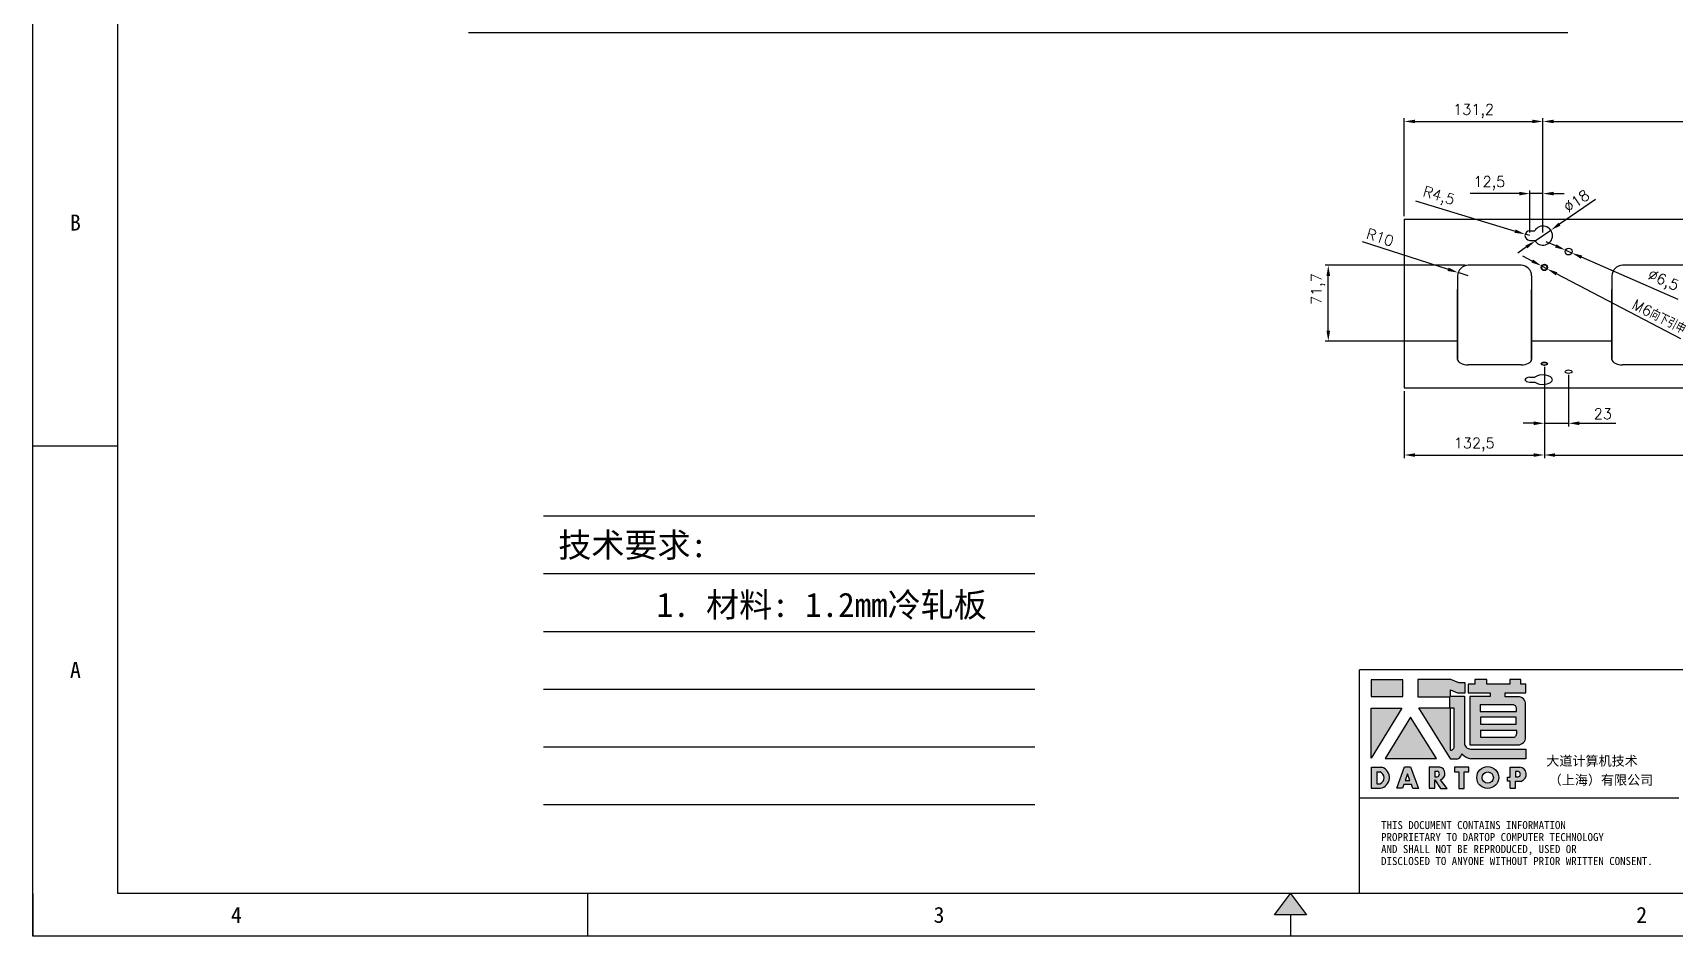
# Model space of a CAD drawing. Header units: millimetres. Extents: x -13830 to 10007, y -16942 to 55335.
# Drawn here: x 3579 to 5131, y 14505 to 15359 of the extents above; entities that cross this region are included whole.
import ezdxf
from ezdxf.enums import TextEntityAlignment as Align

# ---------------------------------------------------------------- set-up
doc = ezdxf.new("R2010")
doc.units = ezdxf.units.MM
doc.linetypes.add('DOT', pattern=[0.25, 0, -0.25])
doc.layers.add('4', color=7, linetype='Continuous')
doc.layers.add('print', color=30, linetype='Continuous')
doc.layers.add('dim', color=2, linetype='Continuous', lineweight=9)
doc.styles.add('Dartop', font='')
doc.styles.add('HZ', font='')
doc.styles.add('hzHT', font='simhei.ttf')
doc.styles.get("Standard").update_dxf_attribs({"font": 'txt', "bigfont": 'gbcbig.shx'})
doc.styles.get('Dartop').set_extended_font_data('FangSong_GB2312')
doc.styles.get('HZ').set_extended_font_data('SimSun')
doc.dimstyles.new('2-small', dxfattribs={"dimtxt": 10, "dimasz": 10, "dimexe": 3, "dimexo": 3, "dimgap": 4, "dimtad": 1, "dimtxsty": 'Standard', "dimcen": 5, "dimadec": 0, "dimazin": 0, "dimtfac": 1, "dimtmove": 0, "dimatfit": 3, "dimfxl": 0, "dimarcsym": 0})

# ---------------------------------------------------------------- blocks, each defined once
blk = doc.blocks.new('*U5')
at = {"color": 254, "linetype": 'Continuous', "extrusion": (0, 0, -1)}
for points in [[(-17, 0.333), (-16.812, 0.25), (-17, 0.5)], [(-17, 0.333), (-17, 0.5), (-17.188, 0.25)], [(-17, 0.333), (-17.188, 0.25), (-16.812, 0.25)]]:
    blk.add_solid(points, dxfattribs=at)
blk = doc.blocks.new('dadao')
for p, q in [((48, 19.2), (44.9, 10.4)), ((44.9, 10.4), (51.2, 10.4)), ((51.2, 10.4), (48, 19.2))]:
    blk.add_line(p, q)
for points in [[(41.8, 121.6), (41.8, 143.7), (-0.4, 143.7), (-0.4, 121.6), (41.8, 121.6)], [(104.8, 122), (104.8, 130.3), (114.1, 126.3), (124.2, 126.3), (124.2, 139.6), (115.9, 139.6), (105.1, 143.9), (61.5, 143.9)], [(61.7, 144), (61.7, 121.3), (103.9, 121.3)], [(113.4, 38.7), (105.1, 38.7), (63, 106.5), (103.9, 106.5), (103.9, 120.9), (103.9, 121.3)], [(109.7, 53.6), (109.7, 106.2), (104.3, 106.2), (104.3, 50.4), (106.6, 50.4)], [(144.6, 94.4), (144.6, 84.8), (192, 84.8), (192, 94.1), (144.9, 94.1)], [(120.2, 45), (119.5, 45), (119.5, 44.6)], [(0, 28), (0, 0), (11.8, 0)], [(0.1, 28), (14, 28)], [(7.1, 21.8), (7.1, 6.1), (12, 6.1)], [(7.1, 21.8), (11.4, 21.8)], [(76.8, 28.2), (76.8, 0), (84.1, 0), (84.1, 11.1), (91.6, -0.1), (100.3, -0.1), (91.7, 11.1)], [(76.8, 28.2), (90.6, 28.2)], [(84, 22.7), (84, 15.3), (87.2, 15.3)], [(84, 22.7), (87.3, 22.7)], [(183.7, 0), (183.7, 9.6), (180.6, 9.6), (180.6, 14.9), (183.8, 14.9), (183.8, 28.1), (196.1, 28.1), (196.5, 28.1)], [(194.9, 22.3), (190.8, 22.3), (190.8, 15), (194.4, 15)], [(183.7, 0), (190.9, 0), (190.9, 9.6), (198.8, 9.6)]]:
    blk.add_lwpolyline(points)
blk.add_lwpolyline([(137.1, 144.2), (137.1, 137.9), (128.3, 137.9), (128.3, 126.5), (157.3, 126.5), (157.3, 121.5), (130.3, 121.5), (130.3, 57.5), (194.4, 57.5, 0.414214), (204.4, 67.5), (204.4, 111.3, 0.414214), (194.4, 121.3), (177.5, 121.3), (177.5, 126.3), (204.7, 126.3), (204.7, 137.7), (198.2, 137.7), (198.2, 143.9), (183.3, 143.9), (183.3, 138), (153, 138), (153, 144.2), (137.1, 144.2)], format="xyb", close=True)
for points in [[(104.8, 122), (123.4, 122), (123.4, 60, 0.414214), (131.4, 52), (204.8, 52), (204.8, 39.1), (131.7, 39.1)], [(144.3, 110.8), (144.3, 101.8), (192.3, 101.8), (192.3, 105.5, 0.414214), (187.3, 110.5), (144.3, 110.5)], [(144.6, 77), (144.6, 67.5), (187.6, 67.5, 0.414214), (192.6, 72.5), (192.6, 76.4), (144.6, 76.4)]]:
    blk.add_lwpolyline(points, format="xyb")
for points in [[(-0.3, 106.2), (40.4, 106.2), (-0.3, 39.7), (-0.3, 106.2)], [(51.7, 94.1), (18.4, 39.3), (86.2, 39.3)], [(43.8, 28.2), (51.8, 28.2), (62.6, -0.1), (55, -0.1), (53.2, 5), (42.9, 5), (41.1, 0), (33.6, 0)], [(110, 28.1), (110, 21.9), (116, 21.9), (116, -0.1), (123.2, -0.1), (123.2, 22), (129.2, 22), (129.2, 28.1), (110, 28.1)]]:
    blk.add_lwpolyline(points, close=True)
for radius in [14.5, 7.44]:
    blk.add_circle((154.2, 14.2), radius)
for centre, radius, start, end in [((99.2, 60.7), 12.6, 305.6399, 325.969), ((111.6, 46.7), 8.19, 282.9811, 347.6627), ((136, 61.7), 22.9, 226.7358, 259.3209), ((8.5, 13.9), 8.49, 294.2143, 69.7177), ((9.6, 14.2), 14.4, 278.6604, 72.3203), ((86.4, 19), 3.8, 282.527, 76.7196), ((88.6, 19.4), 8.95, 290.6073, 77.2124), ((193.7, 18.7), 3.8, 280.9891, 72.5513), ((195.7, 18.6), 9.51, 288.8959, 85.2442)]:
    blk.add_arc(centre, radius, start, end)
blk = doc.blocks.new('*D115')
at = {"layer": 'Defpoints', "color": 0}
for p in [(4804.2, 15139.4), (4936.6, 15139.4), (4926.6, 15067.7)]:
    blk.add_point(p, dxfattribs=at)
at = {"layer": 'dim', "color": 0, "lineweight": -2}
for p, q in [((4933.6, 15139.4), (4801.2, 15139.4)), ((4804.2, 15077.7), (4804.2, 15129.4)), ((4923.6, 15067.7), (4801.2, 15067.7))]:
    blk.add_line(p, q, dxfattribs=at)
at = {"layer": 'dim', "color": 0}
for points in [[(4802.5, 15129.4), (4805.9, 15129.4), (4804.2, 15139.4)], [(4802.5, 15077.7), (4805.9, 15077.7), (4804.2, 15067.7)]]:
    blk.add_solid(points, dxfattribs=at)
at = {"layer": 'dim', "color": 0, "insert": (4794.4, 15116.9), "char_height": 10, "attachment_point": 5, "rotation": 90}
blk.add_mtext('71,7', dxfattribs=at)
blk = doc.blocks.new('*D116')
at = {"layer": 'Defpoints', "color": 0}
for p in [(4927.1, 15132.5), (4936.6, 15129.4)]:
    blk.add_point(p, dxfattribs=at)
at = {"layer": 'dim', "color": 0, "lineweight": -2}
for p, q in [((4836.3, 15161.8), (4917.6, 15135.6)), ((4936.6, 15129.4), (4927.1, 15132.5))]:
    blk.add_line(p, q, dxfattribs=at)
at = {"layer": 'dim', "color": 0}
blk.add_solid([(4918.1, 15137.2), (4917, 15134), (4927.1, 15132.5)], dxfattribs=at)
at = {"layer": 'dim', "color": 0, "insert": (4853.2, 15165.8), "char_height": 10, "attachment_point": 5, "rotation": 342.1088}
blk.add_mtext('R10', dxfattribs=at)
blk = doc.blocks.new('*D117')
at = {"layer": 'Defpoints', "color": 0}
for p in [(5007.3, 15275.4), (4876.1, 15182.9), (5007.3, 15167.5)]:
    blk.add_point(p, dxfattribs=at)
at = {"layer": 'dim', "color": 0, "lineweight": -2}
for p, q in [((4876.1, 15185.9), (4876.1, 15278.4)), ((4886.1, 15275.4), (4997.3, 15275.4)), ((5007.3, 15170.5), (5007.3, 15278.4))]:
    blk.add_line(p, q, dxfattribs=at)
at = {"layer": 'dim', "color": 0}
for points in [[(4886.1, 15277.1), (4886.1, 15273.8), (4876.1, 15275.4)], [(4997.3, 15277.1), (4997.3, 15273.8), (5007.3, 15275.4)]]:
    blk.add_solid(points, dxfattribs=at)
at = {"layer": 'dim', "color": 0, "insert": (4941.7, 15285.3), "char_height": 10, "attachment_point": 5}
blk.add_mtext('131,2', dxfattribs=at)
blk = doc.blocks.new('*D118')
at = {"layer": 'Defpoints', "color": 0}
for p in [(5594.2, 15275.4), (5007.3, 15167.5), (5594.2, 15167.5)]:
    blk.add_point(p, dxfattribs=at)
at = {"layer": 'dim', "color": 0, "lineweight": -2}
for p, q in [((5007.3, 15170.5), (5007.3, 15278.4)), ((5017.3, 15275.4), (5584.2, 15275.4)), ((5594.2, 15170.5), (5594.2, 15278.4))]:
    blk.add_line(p, q, dxfattribs=at)
at = {"layer": 'dim', "color": 0}
for points in [[(5017.3, 15277.1), (5017.3, 15273.8), (5007.3, 15275.4)], [(5584.2, 15277.1), (5584.2, 15273.8), (5594.2, 15275.4)]]:
    blk.add_solid(points, dxfattribs=at)
at = {"layer": 'dim', "color": 0, "insert": (5300.7, 15285.3), "char_height": 10, "attachment_point": 5}
blk.add_mtext('586,9', dxfattribs=at)
blk = doc.blocks.new('*D122')
at = {"layer": 'Defpoints', "color": 0}
for p in [(4994.8, 15207.2), (4994.8, 15167.5), (5007.3, 15167.5)]:
    blk.add_point(p, dxfattribs=at)
at = {"layer": 'dim', "color": 0, "lineweight": -2}
for p, q in [((4984.8, 15207.2), (4938.5, 15207.2)), ((4994.8, 15170.5), (4994.8, 15210.2)), ((5007.3, 15207.2), (4994.8, 15207.2)), ((5007.3, 15170.5), (5007.3, 15210.2)), ((5017.3, 15207.2), (5027.3, 15207.2))]:
    blk.add_line(p, q, dxfattribs=at)
at = {"layer": 'dim', "color": 0}
for points in [[(4984.8, 15208.9), (4984.8, 15205.5), (4994.8, 15207.2)], [(5017.3, 15208.9), (5017.3, 15205.5), (5007.3, 15207.2)]]:
    blk.add_solid(points, dxfattribs=at)
at = {"layer": 'dim', "color": 0, "insert": (4956.6, 15217), "char_height": 10, "attachment_point": 5}
blk.add_mtext('12,5', dxfattribs=at)
blk = doc.blocks.new('*D123')
at = {"layer": 'Defpoints', "color": 0}
for p in [(5014.7, 15172.6), (4999.9, 15162.4)]:
    blk.add_point(p, dxfattribs=at)
at = {"layer": 'dim', "color": 0, "lineweight": -2}
for p, q in [((5057, 15201.7), (5022.9, 15178.3)), ((4999.9, 15162.4), (5014.7, 15172.6)), ((4991.6, 15156.7), (4983.4, 15151))]:
    blk.add_line(p, q, dxfattribs=at)
at = {"layer": 'dim', "color": 0}
for points in [[(5022, 15179.6), (5023.9, 15176.9), (5014.7, 15172.6)], [(4990.7, 15158.1), (4992.6, 15155.3), (4999.9, 15162.4)]]:
    blk.add_solid(points, dxfattribs=at)
at = {"layer": 'dim', "color": 0, "insert": (5039, 15200.2), "char_height": 10, "attachment_point": 5, "rotation": 34.5567}
blk.add_mtext('∅18', dxfattribs=at)
blk = doc.blocks.new('*D124')
at = {"layer": 'Defpoints', "color": 0}
for p in [(4990.5, 15168.8), (4994.8, 15167.5)]:
    blk.add_point(p, dxfattribs=at)
at = {"layer": 'dim', "color": 0, "lineweight": -2}
for p, q in [((4886.8, 15200.4), (4980.9, 15171.7)), ((4994.8, 15167.5), (4990.5, 15168.8))]:
    blk.add_line(p, q, dxfattribs=at)
at = {"layer": 'dim', "color": 0}
blk.add_solid([(4981.4, 15173.3), (4980.4, 15170.1), (4990.5, 15168.8)], dxfattribs=at)
at = {"layer": 'dim', "color": 0, "insert": (4908.6, 15204), "char_height": 10, "attachment_point": 5, "rotation": 343.0741}
blk.add_mtext('R4,5', dxfattribs=at)
blk = doc.blocks.new('*D125')
at = {"layer": 'Defpoints', "color": 0, "transparency": 16777216}
for p in [(5008.6, 15046.3, -37.2), (4876.1, 15023.5), (5008.6, 14960)]:
    blk.add_point(p, dxfattribs=at)
at = {"layer": 'dim', "color": 0, "lineweight": -2, "transparency": 16777216}
for p, q in [((5008.6, 15043.3), (5008.6, 14957)), ((4876.1, 15020.5), (4876.1, 14957)), ((4886.1, 14960), (4998.6, 14960))]:
    blk.add_line(p, q, dxfattribs=at)
at = {"layer": 'dim', "color": 0, "transparency": 16777216}
for points in [[(4886.1, 14961.6), (4886.1, 14958.3), (4876.1, 14960)], [(4998.6, 14961.6), (4998.6, 14958.3), (5008.6, 14960)]]:
    blk.add_solid(points, dxfattribs=at)
at = {"layer": 'dim', "color": 0, "transparency": 16777216, "insert": (4942.3, 14969.8), "char_height": 10, "attachment_point": 5}
blk.add_mtext('132,5', dxfattribs=at)
blk = doc.blocks.new('*D126')
at = {"layer": 'Defpoints', "color": 0, "transparency": 16777216}
for p in [(5008.6, 15046.3, -37.2), (5031.6, 15038.8, -50.2), (5031.6, 14990)]:
    blk.add_point(p, dxfattribs=at)
at = {"layer": 'dim', "color": 0, "lineweight": -2, "transparency": 16777216}
for p, q in [((5008.6, 15043.3), (5008.6, 14987)), ((5031.6, 15035.8), (5031.6, 14987)), ((4998.6, 14990), (4988.6, 14990)), ((5008.6, 14990), (5031.6, 14990)), ((5041.6, 14990), (5076.3, 14990))]:
    blk.add_line(p, q, dxfattribs=at)
at = {"layer": 'dim', "color": 0, "transparency": 16777216}
for points in [[(4998.6, 14991.7), (4998.6, 14988.3), (5008.6, 14990)], [(5041.6, 14991.7), (5041.6, 14988.3), (5031.6, 14990)]]:
    blk.add_solid(points, dxfattribs=at)
at = {"layer": 'dim', "color": 0, "transparency": 16777216, "insert": (5063.9, 14999), "char_height": 10, "attachment_point": 5}
blk.add_mtext('23', dxfattribs=at)
blk = doc.blocks.new('*D127')
at = {"layer": 'Defpoints', "color": 0, "transparency": 16777216}
for p in [(5008.6, 15046.3, -37.2), (5402.6, 15046.3, -37.2), (5402.6, 14960)]:
    blk.add_point(p, dxfattribs=at)
at = {"layer": 'dim', "color": 0, "lineweight": -2, "transparency": 16777216}
for p, q in [((5008.6, 15043.3), (5008.6, 14957)), ((5402.6, 15043.3), (5402.6, 14957)), ((5018.6, 14960), (5392.6, 14960))]:
    blk.add_line(p, q, dxfattribs=at)
at = {"layer": 'dim', "color": 0, "transparency": 16777216}
for points in [[(5018.6, 14961.6), (5018.6, 14958.3), (5008.6, 14960)], [(5392.6, 14961.6), (5392.6, 14958.3), (5402.6, 14960)]]:
    blk.add_solid(points, dxfattribs=at)
at = {"layer": 'dim', "color": 0, "transparency": 16777216, "insert": (5205.6, 14969), "char_height": 10, "attachment_point": 5}
blk.add_mtext('394', dxfattribs=at)
blk = doc.blocks.new('*D142')
at = {"layer": 'Defpoints', "color": 0}
for p in [(5028.6, 15153.7), (5034.6, 15151.1)]:
    blk.add_point(p, dxfattribs=at)
at = {"layer": 'dim', "color": 0, "lineweight": -2}
for p, q in [((5019.5, 15157.7), (5010.3, 15161.7)), ((5028.6, 15153.7), (5034.6, 15151.1)), ((5135.1, 15107.2), (5043.7, 15147.1))]:
    blk.add_line(p, q, dxfattribs=at)
at = {"layer": 'dim', "color": 0}
for points in [[(5020.1, 15159.2), (5018.8, 15156.2), (5028.6, 15153.7)], [(5044.4, 15148.6), (5043.1, 15145.6), (5034.6, 15151.1)]]:
    blk.add_solid(points, dxfattribs=at)
at = {"layer": 'dim', "color": 0, "insert": (5120.8, 15124.2), "char_height": 10, "attachment_point": 5, "rotation": 336.4152}
blk.add_mtext('∅6,5', dxfattribs=at)
blk = doc.blocks.new('*D143')
at = {"layer": 'Defpoints', "color": 0}
for p in [(5005.9, 15138.8), (5011.3, 15136)]:
    blk.add_point(p, dxfattribs=at)
at = {"layer": 'dim', "color": 0, "lineweight": -2}
for p, q in [((4997.1, 15143.4), (4988.2, 15148.1)), ((5005.9, 15138.8), (5011.3, 15136)), ((5137.6, 15069.7), (5020.1, 15131.3))]:
    blk.add_line(p, q, dxfattribs=at)
at = {"layer": 'dim', "color": 0}
for points in [[(4997.9, 15144.9), (4996.3, 15142), (5005.9, 15138.8)], [(5020.9, 15132.8), (5019.3, 15129.9), (5011.3, 15136)]]:
    blk.add_solid(points, dxfattribs=at)
at = {"layer": 'dim', "color": 0, "insert": (5117.2, 15090.8), "char_height": 10, "attachment_point": 5, "rotation": 332.3067}
blk.add_mtext('M6向下引申', dxfattribs=at)

msp = doc.modelspace()

# ---------------------------------------------------------------- hatches: boundary and pattern name
for points in [[(4874.76, 14747.443), (4844.625, 14747.443), (4844.625, 14731.698), (4874.76, 14731.698)], [(4873.79, 14720.682), (4844.706, 14720.682), (4844.706, 14673.196)], [(4881.852, 14712.065), (4858.077, 14672.88), (4906.489, 14672.88)], [(4937.228, 14664.862), (4923.47, 14664.862), (4923.47, 14660.497), (4927.762, 14660.497), (4927.762, 14644.768), (4932.902, 14644.768), (4932.902, 14660.508), (4937.228, 14660.508)]]:
    msp.add_hatch(color=0).paths.add_polyline_path(points)
h = msp.add_hatch(color=0)
h.paths.add_polyline_path([(4919.794, 14737.874), (4926.445, 14735.001), (4933.635, 14735.001), (4933.635, 14744.518), (4927.703, 14744.518), (4919.974, 14747.57), (4888.999, 14747.57), (4888.999, 14731.475), (4919.137, 14731.475), (4919.137, 14731.15), (4919.137, 14720.863), (4889.912, 14720.863), (4919.972, 14672.487), (4925.924, 14672.487, 0.27937482), (4930.269, 14676.712), (4930.269, 14676.935), (4930.794, 14676.935, 0.14314537), (4938.989, 14672.765), (4991.223, 14672.765), (4991.223, 14681.939), (4938.767, 14681.939, -0.41421356), (4933.053, 14687.653), (4933.053, 14731.984), (4919.794, 14731.984)])
h.paths.add_polyline_path([(4919.44, 14720.657), (4923.27, 14720.656), (4923.27, 14683.11, -0.08893574), (4921.051, 14680.827), (4919.427, 14680.827)], flags=16)
h = msp.add_hatch(color=0)
h.paths.add_polyline_path([(4991.133, 14743.185), (4986.485, 14743.185), (4986.485, 14747.606), (4975.863, 14747.606), (4975.863, 14743.406), (4954.175, 14743.406), (4954.175, 14747.827), (4942.817, 14747.827), (4942.817, 14743.324), (4936.541, 14743.324), (4936.541, 14735.174), (4957.252, 14735.174), (4957.252, 14731.569), (4937.953, 14731.569), (4937.953, 14685.93), (4983.769, 14685.93, 0.41421356), (4990.911, 14693.072), (4990.911, 14724.327, 0.41421356), (4983.769, 14731.469), (4971.658, 14731.469), (4971.658, 14735.006), (4991.133, 14735.006)])
h.paths.add_polyline_path([(4978.71, 14723.732, -0.41421356), (4982.281, 14720.161), (4982.281, 14717.542), (4947.978, 14717.542), (4947.978, 14723.732)], flags=16)
h.paths.add_polyline_path([(4982.059, 14712.015), (4982.059, 14705.383), (4948.2, 14705.383), (4948.2, 14712.015)], flags=16)
h.paths.add_polyline_path([(4982.501, 14699.414), (4982.501, 14696.575, -0.41421356), (4978.93, 14693.004), (4948.2, 14693.004), (4948.2, 14699.414)], flags=16)
h = msp.add_hatch(color=0)
h.paths.add_polyline_path([(4854.897, 14664.791), (4844.92, 14664.791), (4844.92, 14644.828), (4853.323, 14644.828, 0.79301591)])
h.paths.add_polyline_path([(4853.471, 14649.199), (4849.982, 14649.199), (4849.982, 14660.419), (4853.086, 14660.419, -0.67136089)], flags=16)
h = msp.add_hatch(color=0)
h.paths.add_polyline_path([(4881.927, 14664.955), (4876.233, 14664.955), (4868.91, 14644.806), (4874.304, 14644.806), (4875.573, 14648.377), (4882.88, 14648.377), (4884.177, 14644.763), (4889.614, 14644.763)])
h.paths.add_polyline_path([(4881.484, 14652.226), (4876.957, 14652.226), (4879.179, 14658.557)], flags=16)
h = msp.add_hatch(color=0)
h.paths.add_polyline_path([(4909.605, 14664.941), (4899.792, 14664.941), (4899.792, 14644.795), (4904.977, 14644.795), (4904.977, 14652.782), (4910.308, 14644.723), (4916.574, 14644.723), (4910.44, 14652.731, 0.74405494)])
h.paths.add_polyline_path([(4904.93, 14655.763), (4904.93, 14661.054), (4907.248, 14661.054, -0.79680897), (4907.213, 14655.763)], flags=16)
h = msp.add_hatch(color=0)
h.paths.add_polyline_path([(4944.707, 14654.94, 1), (4965.394, 14654.94, 1)])
h.paths.add_polyline_path([(4960.364, 14654.94, -1), (4949.737, 14654.94, -1)], flags=16)
h = msp.add_hatch(color=0)
h.paths.add_polyline_path([(4985.235, 14664.893), (4984.938, 14664.893), (4976.19, 14664.893), (4976.19, 14655.491), (4973.869, 14655.491), (4973.869, 14651.675), (4976.152, 14651.675), (4976.152, 14644.83), (4981.259, 14644.83), (4981.259, 14651.701), (4986.871, 14651.701, 0.81230381)])
h.paths.add_polyline_path([(4981.184, 14655.517), (4981.184, 14660.776), (4984.09, 14660.776, -0.77821343), (4983.793, 14655.517)], flags=16)

# ---------------------------------------------------------------- linework, layer by layer
at = {"color": 0, "linetype": 'DOT'}
for p, q in [((3578.663, 14545.286), (3578.663, 16237.385)), ((6097.836, 14504.998), (3578.663, 14504.998))]:
    msp.add_line(p, q, dxfattribs=at)
at = {"color": 0}
for p, q in [((3659.239, 14545.286), (3659.239, 16237.385)), ((3659.239, 14968.311), (3578.663, 14968.311)), ((6057.548, 14756.799), (4833.798, 14756.799)), ((4833.798, 14545.286), (4833.798, 14756.799)), ((4833.798, 14635.935), (5135.958, 14635.935)), ((3578.663, 14545.286), (3578.663, 14504.998)), ((6057.548, 14545.286), (3659.239, 14545.286)), ((4103.577, 14504.998), (4103.577, 14545.286)), ((4768.33, 14525.142), (4768.33, 14504.998))]:
    msp.add_line(p, q, dxfattribs=at)
for p, q in [((5030.841, 15359.216), (3990.841, 15359.216)), ((4876.095, 15182.887), (5916.095, 15182.887)), ((4876.095, 15182.887), (4876.095, 15023.512)), ((4994.795, 15171.987), (4999.5, 15171.987)), ((4994.795, 15162.987), (4999.5, 15162.987)), ((4986.595, 15139.437), (4936.595, 15139.437)), ((5360.595, 15139.437), (5082.595, 15139.437)), ((4926.595, 15129.437), (4926.595, 15050.237)), ((4996.595, 15129.437), (4996.595, 15050.237)), ((5072.595, 15129.437), (5072.595, 15050.237)), ((4926.595, 15067.737), (4876.095, 15067.737)), ((5072.595, 15067.737), (4996.595, 15067.737)), ((4876.095, 15023.512), (5916.095, 15023.512))]:
    msp.add_line(p, q)
at = {"extrusion": (0, -0.866025, 0.5)}
for p, q in [((4926.595, 15050.237, -30.311), (4926.595, 15116.549, 38.3)), ((4996.595, 15050.237, -30.311), (4996.595, 15116.549, 38.3)), ((5072.595, 15050.237, -30.311), (5072.595, 15116.549, 38.3)), ((4926.595, 15067.737), (4876.095, 15067.737)), ((5072.595, 15067.737), (4996.595, 15067.737)), ((4986.595, 15045.237, -38.971), (4936.595, 15045.237, -38.971)), ((4994.795, 15033.462, -59.366), (4999.5, 15033.462, -59.366)), ((5360.595, 15045.237, -38.971), (5082.595, 15045.237, -38.971)), ((4994.795, 15028.962, -67.16), (4999.5, 15028.962, -67.16))]:
    msp.add_line(p, q, dxfattribs=at)
at = {"color": 0}
msp.add_lwpolyline([(4768.33, 14545.286), (4783.438, 14525.142), (4753.222, 14525.142), (4768.33, 14545.286)], close=True, dxfattribs=at)
for centre, radius in [((5031.595, 15152.387), 3.25), ((5008.595, 15137.387), 3), ((5008.595, 15137.387), 2.5)]:
    msp.add_circle(centre, radius)
at = {"extrusion": (0, -0.866025, 0.5)}
for centre, radius in [((5008.595, 7490.918, -13049.043), 3), ((5008.595, 7490.918, -13049.043), 2.5), ((5031.595, 7475.918, -13049.043), 3.25)]:
    msp.add_circle(centre, radius, dxfattribs=at)
for centre, radius, start, end in [((4994.795, 15167.487), 4.5, 90, 270), ((5007.295, 15167.487), 9, 210, 150), ((4936.595, 15129.437), 10, 90, 180), ((4986.595, 15129.437), 10, 0, 90), ((5082.595, 15129.437), 10, 90, 180)]:
    msp.add_arc(centre, radius, start, end)
for centre, radius, start, end in [((4936.595, 7498.868, -13049.043), 10, 180, 270), ((4986.595, 7498.868, -13049.043), 10, 270, 0), ((5082.595, 7498.868, -13049.043), 10, 180, 270), ((4994.795, 7460.818, -13049.043), 4.5, 90, 270), ((5007.295, 7460.818, -13049.043), 9, 210, 150)]:
    msp.add_arc(centre, radius, start, end, dxfattribs=at)
at = {"layer": 'Defpoints'}
for p, q in [((4061.655, 14902.398), (4526.693, 14902.398)), ((4061.655, 14847.798), (4526.693, 14847.798)), ((4061.655, 14847.798), (4526.693, 14847.798)), ((4061.655, 14793.198), (4526.693, 14793.198)), ((4061.655, 14738.598), (4526.693, 14738.598)), ((4061.655, 14683.998), (4526.693, 14683.998)), ((4061.655, 14629.398), (4526.693, 14629.398))]:
    msp.add_line(p, q, dxfattribs=at)
at = {"layer": 'print'}
msp.add_lwpolyline([(3578.663, 16277.673), (6138.124, 16277.673), (6138.124, 14504.998), (3578.663, 14504.998)], close=True, dxfattribs=at)

# ---------------------------------------------------------------- block references
at = {"color": 0, "xscale": 0.7141973048657924, "yscale": 0.7141973048657924, "zscale": 0.7141973048657924}
msp.add_blockref('dadao', (4844.92, 14644.828), dxfattribs=at)
at = {"color": 0, "linetype": 'Continuous', "xscale": 80.57610619627711, "yscale": 80.57610619627711, "zscale": 80.57610619627711}
msp.add_blockref('*U5', (3398.536, 14504.998), dxfattribs=at)

# ---------------------------------------------------------------- texts
at = {"color": 0, "style": 'Dartop'}
for s, p in [('B', (3618.951, 15179.823)), ('A', (3618.951, 14756.799)), ('4', (3771.201, 14525.142)), ('3', (4435.953, 14525.142)), ('2', (5100.706, 14525.142))]:
    msp.add_text(s, height=15.108, dxfattribs=at).set_placement(p, align=Align.MIDDLE_CENTER)
at = {"style": 'HZ'}
for s, p in [('技术要求:', (4146.11, 14874.842)), ('     1. 材料: 1.2mm冷轧板', (4285.978, 14818.356))]:
    msp.add_text(s, height=22.932, dxfattribs=at).set_placement(p, align=Align.MIDDLE_CENTER)
at = {"color": 0, "style": 'hzHT'}
for s, p in [('THIS DOCUMENT CONTAINS INFORMATION', (4854.192, 14606.248)), ('PROPRIETARY TO DARTOP COMPUTER TECHNOLOGY', (4854.192, 14594.917)), ('AND SHALL NOT BE REPRODUCED, USED OR', (4854.192, 14583.586)), ('DISCLOSED TO ANYONE WITHOUT PRIOR WRITTEN CONSENT.', (4854.192, 14572.255))]:
    msp.add_text(s, height=7.55401, dxfattribs=at).set_placement(p)
at = {"layer": '4', "color": 0, "style": 'hzHT'}
for s, p in [('大道计算机技术', (5010.43, 14666.248)), ('（上海）有限公司', (5012.711, 14648.181))]:
    msp.add_text(s, height=9.0648, dxfattribs=at).set_placement(p)

# ---------------------------------------------------------------- dimensions: what is measured, and where the dimension line sits
at = {"layer": 'dim'}
for base, p1, p2, picture, middle in [((5007.295, 15275.421), (4876.095, 15182.887), (5007.295, 15167.487), '*D117', (4941.695, 15285.254)), ((5594.195, 15275.421), (5007.295, 15167.487), (5594.195, 15167.487), '*D118', (5300.745, 15285.254)), ((4994.795, 15207.203), (5007.295, 15167.487), (4994.795, 15167.487), '*D122', (4956.628, 15217.036)), ((5008.595, 14959.959), (4876.095, 15023.512), (5008.595, 15046.262, -37.196), '*D125', (4942.345, 14969.792)), ((5031.595, 14989.997), (5008.595, 15046.262, -37.196), (5031.595, 15038.762, -50.186), '*D126', (5063.928, 14998.997)), ((5402.595, 14959.959), (5008.595, 15046.262, -37.196), (5402.595, 15046.262, -37.196), '*D127', (5205.595, 14968.959))]:
    dim = msp.add_linear_dim(base=base, p1=p1, p2=p2, dimstyle='2-small', override={"dimpost": '\\X'}, dxfattribs=at)
    dim.commit()
    dim.dimension.update_dxf_attribs({"geometry": picture, "text_midpoint": middle})
for center, mpoint, picture, middle in [((4994.795, 15167.487), (4990.489, 15168.797), '*D124', (4905.735, 15194.589)), ((4936.595, 15129.437), (4927.078, 15132.509), '*D116', (4850.431, 15157.252))]:
    dim = msp.add_radius_dim(center=center, mpoint=mpoint, dimstyle='2-small', override={"dimpost": '\\X'}, dxfattribs=at)
    dim.commit()
    dim.dimension.update_dxf_attribs({"geometry": picture, "text_midpoint": middle, "dimtype": 164})
dim = msp.add_diameter_dim_2p(p1=(4999.882, 15162.382), p2=(5014.707, 15172.592), dimstyle='2-small', override={"dimpost": '\\X'}, dxfattribs=at)
dim.commit()
dim.dimension.update_dxf_attribs({"geometry": '*D123', "text_midpoint": (5038.975, 15200.235)})
dim = msp.add_diameter_dim_2p(p1=(5028.616, 15153.687), p2=(5034.573, 15151.087), dimstyle='2-small', override={"dimpost": '\\X'}, dxfattribs=at)
dim.commit()
dim.dimension.update_dxf_attribs({"geometry": '*D142', "text_midpoint": (5116.878, 15115.155), "dimtype": 163})
dim = msp.add_linear_dim(base=(4804.2, 15139.437), p1=(4926.595, 15067.737), p2=(4936.595, 15139.437), angle=90, dimstyle='2-small', override={"dimpost": '\\X'}, dxfattribs=at)
dim.commit()
dim.dimension.update_dxf_attribs({"geometry": '*D115', "text_midpoint": (4804.2, 15116.937), "dimtype": 160})
dim = msp.add_diameter_dim_2p(p1=(5005.938, 15138.781), p2=(5011.251, 15135.993), text='M6向下引申', dimstyle='2-small', override={"dimpost": '\\X'}, dxfattribs=at)
dim.commit()
dim.dimension.update_dxf_attribs({"geometry": '*D143', "text_midpoint": (5112.938, 15082.621), "dimtype": 163})

doc.saveas('drawing.dxf')
